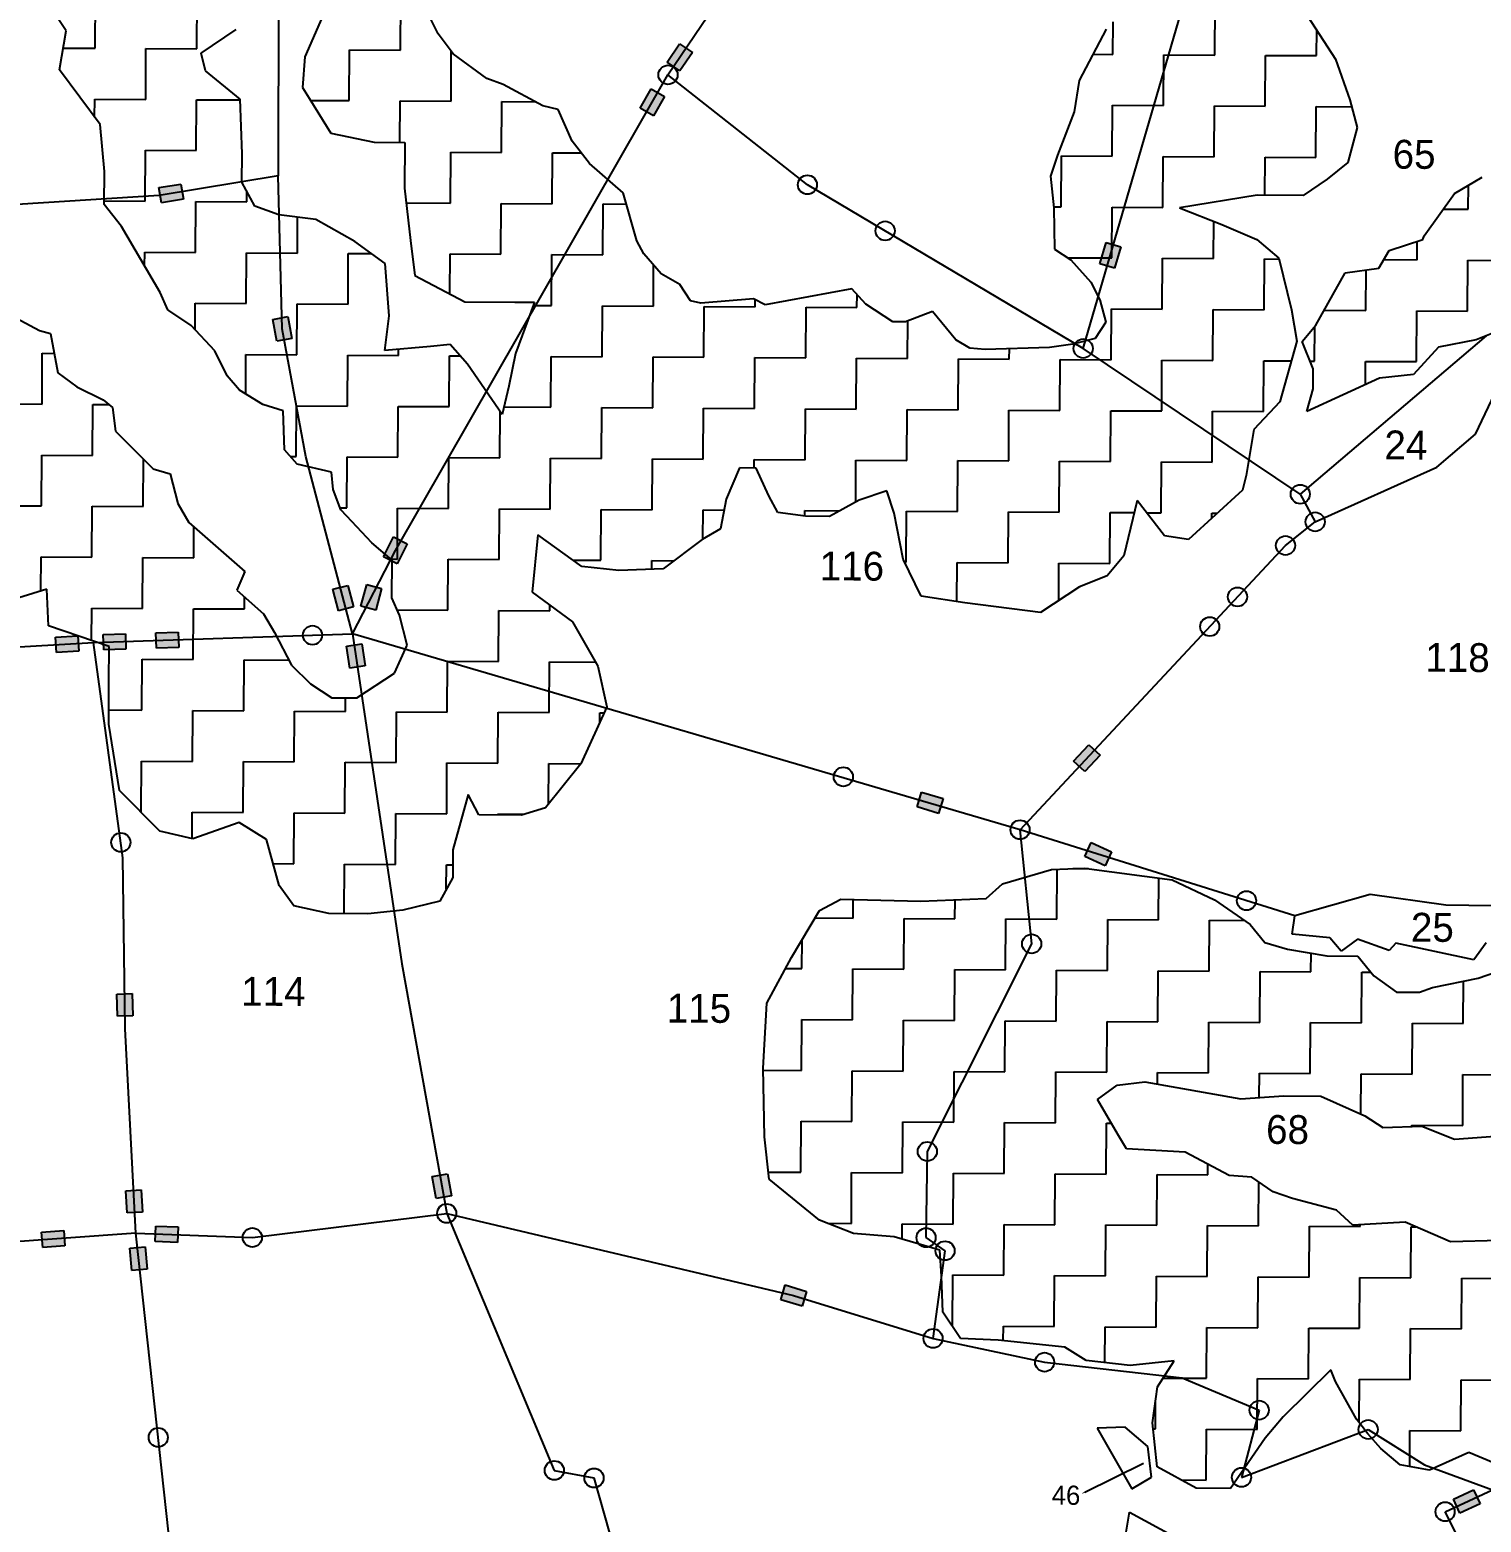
# Model space of a CAD drawing. Header units: metres. Extents: x 311141 to 315796, y 1906170 to 1910884.
# Drawn here: x 312863 to 313800, y 1907880 to 1908844 of the extents above; entities that cross this region are included whole.
import ezdxf

# ---------------------------------------------------------------- set-up
doc = ezdxf.new("R2010")
doc.units = ezdxf.units.M
doc.header["$MEASUREMENT"] = 0
for name, color, linetype in [('POLY_HATCH', 12, 'Continuous'), ('POLY_PARCEL', 6, 'Continuous'), ('TEXT_PARCEL', 7, 'Continuous')]:
    doc.layers.add(name, color=color, linetype=linetype)
doc.styles.add('TEXT_MAP', font='')
doc.styles.get('TEXT_MAP').set_extended_font_data('Kruti Dev 050')

msp = doc.modelspace()

# ---------------------------------------------------------------- hatches: boundary and pattern name
for points in [[(313274.42, 1908822.98), (313282.68, 1908817.42), (313290.73, 1908829.37), (313282.47, 1908834.94)], [(313272.72, 1908800.94), (313264.07, 1908805.9), (313256.9, 1908793.39), (313265.55, 1908788.44)], [(312962.05, 1908734.52), (312960.42, 1908744.36), (312946.21, 1908742.01), (312947.83, 1908732.17)], [(313553.9, 1908692.84), (313563.47, 1908690.05), (313567.49, 1908703.89), (313557.92, 1908706.67)], [(313022.28, 1908642.77), (313032.08, 1908644.59), (313029.46, 1908658.76), (313019.66, 1908656.94)], [(313091.14, 1908503.61), (313100, 1908499.05), (313106.59, 1908511.87), (313097.73, 1908516.43)], [(313062.1, 1908468.67), (313071.74, 1908471.2), (313068.09, 1908485.14), (313058.45, 1908482.61)], [(313076.55, 1908471.76), (313086.17, 1908469.13), (313089.97, 1908483.02), (313080.36, 1908485.66)], [(312894.35, 1908442.61), (312893.78, 1908452.56), (312879.39, 1908451.73), (312879.97, 1908441.78)], [(312910.14, 1908453.35), (312910.48, 1908443.39), (312924.88, 1908443.88), (312924.54, 1908453.84)], [(312958.98, 1908445.03), (312958.64, 1908454.99), (312944.24, 1908454.51), (312944.58, 1908444.54)], [(313077.15, 1908447.35), (313067.29, 1908445.88), (313069.42, 1908431.62), (313079.28, 1908433.1)], [(313536.94, 1908371.64), (313544.22, 1908364.83), (313554.06, 1908375.36), (313546.78, 1908382.17)], [(313449.75, 1908337.87), (313452.61, 1908347.42), (313438.81, 1908351.55), (313435.95, 1908342)], [(313548.36, 1908319.01), (313544.25, 1908309.92), (313557.38, 1908303.99), (313561.49, 1908313.07)], [(312919.44, 1908206.78), (312929.4, 1908207.17), (312928.84, 1908221.57), (312918.88, 1908221.18)], [(313125.25, 1908089.11), (313135.06, 1908090.88), (313132.5, 1908105.06), (313122.69, 1908103.29)], [(312925.57, 1908079.77), (312935.52, 1908080.29), (312934.77, 1908094.68), (312924.81, 1908094.16)], [(312885.45, 1908058.46), (312884.74, 1908068.4), (312870.36, 1908067.37), (312871.08, 1908057.43)], [(312944.09, 1908071.24), (312943.72, 1908061.28), (312958.12, 1908060.74), (312958.49, 1908070.7)], [(312937.37, 1908057.84), (312927.44, 1908056.95), (312928.73, 1908042.6), (312938.66, 1908043.49)], [(313361.54, 1908019.51), (313364.46, 1908029.03), (313350.68, 1908033.26), (313347.76, 1908023.73)], [(313799.54, 1907891.83), (313795.34, 1907900.87), (313782.27, 1907894.8), (313786.47, 1907885.76)]]:
    msp.add_hatch(color=256).paths.add_polyline_path(points)

# ---------------------------------------------------------------- linework, layer by layer
for p, q in [((313274.42, 1908822.98), (313282.47, 1908834.94)), ((313282.47, 1908834.94), (313290.73, 1908829.37)), ((313290.73, 1908829.37), (313282.68, 1908817.42)), ((313282.68, 1908817.42), (313274.42, 1908822.98)), ((313256.9, 1908793.39), (313264.07, 1908805.9)), ((313264.07, 1908805.9), (313272.72, 1908800.94)), ((313272.72, 1908800.94), (313265.55, 1908788.44)), ((313265.55, 1908788.44), (313256.9, 1908793.39)), ((312946.21, 1908742.01), (312960.42, 1908744.36)), ((312947.83, 1908732.17), (312946.21, 1908742.01)), ((312960.42, 1908744.36), (312962.05, 1908734.52)), ((312962.05, 1908734.52), (312947.83, 1908732.17)), ((313553.9, 1908692.84), (313557.92, 1908706.67)), ((313557.92, 1908706.67), (313567.49, 1908703.89)), ((313567.49, 1908703.89), (313563.47, 1908690.05)), ((313563.47, 1908690.05), (313553.9, 1908692.84)), ((313019.66, 1908656.94), (313029.46, 1908658.76)), ((313022.28, 1908642.77), (313019.66, 1908656.94)), ((313029.46, 1908658.76), (313032.08, 1908644.59)), ((313032.08, 1908644.59), (313022.28, 1908642.77)), ((313091.14, 1908503.61), (313097.73, 1908516.43)), ((313097.73, 1908516.43), (313106.59, 1908511.87)), ((313106.59, 1908511.87), (313100, 1908499.05)), ((313100, 1908499.05), (313091.14, 1908503.61)), ((313058.45, 1908482.61), (313068.09, 1908485.14)), ((313062.1, 1908468.67), (313058.45, 1908482.61)), ((313068.09, 1908485.14), (313071.74, 1908471.2)), ((313076.55, 1908471.76), (313080.36, 1908485.66)), ((313080.36, 1908485.66), (313089.97, 1908483.02)), ((313089.97, 1908483.02), (313086.17, 1908469.13)), ((313071.74, 1908471.2), (313062.1, 1908468.67)), ((313086.17, 1908469.13), (313076.55, 1908471.76)), ((312879.39, 1908451.73), (312893.78, 1908452.56)), ((312879.97, 1908441.78), (312879.39, 1908451.73)), ((312893.78, 1908452.56), (312894.35, 1908442.61)), ((312910.14, 1908453.35), (312924.54, 1908453.84)), ((312910.48, 1908443.39), (312910.14, 1908453.35)), ((312924.54, 1908453.84), (312924.88, 1908443.88)), ((312944.24, 1908454.51), (312958.64, 1908454.99)), ((312944.58, 1908444.54), (312944.24, 1908454.51)), ((312958.64, 1908454.99), (312958.98, 1908445.03)), ((312894.35, 1908442.61), (312879.97, 1908441.78)), ((312924.88, 1908443.88), (312910.48, 1908443.39)), ((312958.98, 1908445.03), (312944.58, 1908444.54)), ((313067.29, 1908445.88), (313077.15, 1908447.35)), ((313069.42, 1908431.62), (313067.29, 1908445.88)), ((313077.15, 1908447.35), (313079.28, 1908433.1)), ((313079.28, 1908433.1), (313069.42, 1908431.62)), ((313536.94, 1908371.64), (313546.78, 1908382.17)), ((313546.78, 1908382.17), (313554.06, 1908375.36)), ((313544.22, 1908364.83), (313536.94, 1908371.64)), ((313554.06, 1908375.36), (313544.22, 1908364.83)), ((313435.95, 1908342), (313438.81, 1908351.55)), ((313438.81, 1908351.55), (313452.61, 1908347.42)), ((313449.75, 1908337.87), (313435.95, 1908342)), ((313452.61, 1908347.42), (313449.75, 1908337.87)), ((313544.25, 1908309.92), (313548.36, 1908319.01)), ((313548.36, 1908319.01), (313561.49, 1908313.07)), ((313561.49, 1908313.07), (313557.38, 1908303.99)), ((313557.38, 1908303.99), (313544.25, 1908309.92)), ((312918.88, 1908221.18), (312928.84, 1908221.57)), ((312919.44, 1908206.78), (312918.88, 1908221.18)), ((312928.84, 1908221.57), (312929.4, 1908207.17)), ((312929.4, 1908207.17), (312919.44, 1908206.78)), ((313122.69, 1908103.29), (313132.5, 1908105.06)), ((313125.25, 1908089.11), (313122.69, 1908103.29)), ((313132.5, 1908105.06), (313135.06, 1908090.88)), ((312924.81, 1908094.16), (312934.77, 1908094.68)), ((312925.57, 1908079.77), (312924.81, 1908094.16)), ((312934.77, 1908094.68), (312935.52, 1908080.29)), ((313135.06, 1908090.88), (313125.25, 1908089.11)), ((312935.52, 1908080.29), (312925.57, 1908079.77)), ((312870.36, 1908067.37), (312884.74, 1908068.4)), ((312871.08, 1908057.43), (312870.36, 1908067.37)), ((312884.74, 1908068.4), (312885.45, 1908058.46)), ((312943.72, 1908061.28), (312944.09, 1908071.24)), ((312944.09, 1908071.24), (312958.49, 1908070.7)), ((312958.49, 1908070.7), (312958.12, 1908060.74)), ((312885.45, 1908058.46), (312871.08, 1908057.43)), ((312927.44, 1908056.95), (312937.37, 1908057.84)), ((312928.73, 1908042.6), (312927.44, 1908056.95)), ((312937.37, 1908057.84), (312938.66, 1908043.49)), ((312958.12, 1908060.74), (312943.72, 1908061.28)), ((312938.66, 1908043.49), (312928.73, 1908042.6)), ((313347.76, 1908023.73), (313350.68, 1908033.26)), ((313350.68, 1908033.26), (313364.46, 1908029.03)), ((313361.54, 1908019.51), (313347.76, 1908023.73)), ((313364.46, 1908029.03), (313361.54, 1908019.51)), ((313782.27, 1907894.8), (313795.34, 1907900.87)), ((313795.34, 1907900.87), (313799.54, 1907891.83)), ((313786.47, 1907885.76), (313782.27, 1907894.8)), ((313799.54, 1907891.83), (313786.47, 1907885.76))]:
    msp.add_line(p, q)
msp.add_lwpolyline([(313544.22, 1907899.44), (313582.09, 1907918.08)])
for centre in [(313274.97, 1908814.89), (313365.02, 1908743.91), (313415.22, 1908714.1), (313543.17, 1908638.13), (313683.37, 1908544), (313693.01, 1908526.18), (313673.84, 1908510.88), (313642.83, 1908477.69), (313045.36, 1908452.94), (313624.9, 1908458.49), (313388.24, 1908361.49), (313502.36, 1908327.32), (312921.55, 1908319.11), (313648.66, 1908281.49), (313509.88, 1908253.61), (313442.49, 1908119.49), (313132.04, 1908079.49), (313006.51, 1908063.92), (313441.66, 1908063.81), (313453.93, 1908055.36), (313446.19, 1907998.73), (313518.23, 1907983.39), (313656.81, 1907952.4), (312945.72, 1907934.8), (313727.23, 1907939.91), (313201.56, 1907913.49), (313227.18, 1907908.58), (313645.43, 1907909), (313776.92, 1907886.82)]:
    msp.add_circle(centre, 6.17)
msp.add_solid([(313544.4, 1907899.07), (313541.97, 1907898.34), (313544.03, 1907899.81)])
at = {"layer": 'POLY_HATCH', "linetype": 'Continuous'}
for p, q in [((312904.92, 1908832.08), (312905.13, 1908864.95)), ((312970.67, 1908831.68), (312970.87, 1908864.55)), ((313102.16, 1908830.88), (313102.36, 1908863.75)), ((313628.12, 1908827.67), (313628.32, 1908860.54)), ((313562.38, 1908828.07), (313562.51, 1908849.13)), ((313693.87, 1908827.27), (313693.97, 1908843.75)), ((312884.35, 1908832.21), (312904.92, 1908832.08)), ((312937.6, 1908799.01), (312937.8, 1908831.88)), ((312937.8, 1908831.88), (312970.67, 1908831.68)), ((313069.09, 1908798.21), (313069.29, 1908831.08)), ((313069.29, 1908831.08), (313102.16, 1908830.88)), ((313134.83, 1908797.81), (313135.03, 1908830.08)), ((313549.42, 1908828.15), (313562.38, 1908828.07)), ((313595.05, 1908795), (313595.25, 1908827.87)), ((313595.25, 1908827.87), (313628.12, 1908827.67)), ((313660.8, 1908794.6), (313661, 1908827.47)), ((313661, 1908827.47), (313693.87, 1908827.27)), ((312904.65, 1908787.47), (312904.72, 1908799.21)), ((312904.72, 1908799.21), (312937.6, 1908799.01)), ((312970.27, 1908765.94), (312970.47, 1908798.81)), ((312970.47, 1908798.81), (312998.69, 1908798.64)), ((313043.99, 1908798.36), (313069.09, 1908798.21)), ((313101.8, 1908771.23), (313101.96, 1908798.01)), ((313101.96, 1908798.01), (313134.83, 1908797.81)), ((313167.51, 1908764.73), (313167.71, 1908797.61)), ((313167.71, 1908797.61), (313189.43, 1908797.47)), ((313561.98, 1908762.33), (313562.18, 1908795.2)), ((313562.18, 1908795.2), (313595.05, 1908795)), ((313627.72, 1908761.93), (313627.92, 1908794.8)), ((313627.92, 1908794.8), (313660.8, 1908794.6)), ((313693.47, 1908761.53), (313693.67, 1908794.4)), ((313693.67, 1908794.4), (313716.61, 1908794.26)), ((312937.2, 1908733.26), (312937.4, 1908766.14)), ((312937.4, 1908766.14), (312970.27, 1908765.94)), ((313134.43, 1908732.06), (313134.63, 1908764.93)), ((313134.63, 1908764.93), (313167.51, 1908764.73)), ((313200.18, 1908731.66), (313200.38, 1908764.53)), ((313200.38, 1908764.53), (313219, 1908764.42)), ((313528.9, 1908729.66), (313529.11, 1908762.53)), ((313529.11, 1908762.53), (313561.98, 1908762.33)), ((313594.65, 1908729.25), (313594.85, 1908762.13)), ((313594.85, 1908762.13), (313627.72, 1908761.93)), ((313660.45, 1908737.08), (313660.6, 1908761.73)), ((313660.6, 1908761.73), (313693.47, 1908761.53)), ((313002.94, 1908732.86), (313002.98, 1908739.65)), ((313791.89, 1908728.05), (313791.98, 1908743.52)), ((312910.85, 1908733.42), (312937.2, 1908733.26)), ((312969.87, 1908700.19), (312970.07, 1908733.06)), ((312970.07, 1908733.06), (313002.94, 1908732.86)), ((313105.87, 1908732.23), (313134.43, 1908732.06)), ((313167.1, 1908698.99), (313167.3, 1908731.86)), ((313167.3, 1908731.86), (313200.18, 1908731.66)), ((313232.85, 1908698.59), (313233.05, 1908731.46)), ((313233.05, 1908731.46), (313248.14, 1908731.37)), ((313524.02, 1908729.69), (313528.9, 1908729.66)), ((313561.58, 1908696.58), (313561.78, 1908729.45)), ((313561.78, 1908729.45), (313594.65, 1908729.25)), ((313775.75, 1908728.15), (313791.89, 1908728.05)), ((313035.61, 1908699.79), (313035.75, 1908722.89)), ((313627.32, 1908696.18), (313627.47, 1908720.3)), ((312936.94, 1908691.32), (312937, 1908700.39)), ((312937, 1908700.39), (312969.87, 1908700.19)), ((313002.54, 1908667.12), (313002.74, 1908699.99)), ((313002.74, 1908699.99), (313035.61, 1908699.79)), ((313068.29, 1908666.72), (313068.49, 1908699.59)), ((313068.49, 1908699.59), (313083.41, 1908699.5)), ((313134.07, 1908673.38), (313134.23, 1908699.19)), ((313134.23, 1908699.19), (313167.1, 1908698.99)), ((313199.78, 1908665.91), (313199.98, 1908698.79)), ((313199.98, 1908698.79), (313232.85, 1908698.59)), ((313758.81, 1908695.38), (313758.89, 1908707.3)), ((313265.52, 1908665.51), (313265.68, 1908692.14)), ((313533.16, 1908696.76), (313561.58, 1908696.58)), ((313594.25, 1908663.51), (313594.45, 1908696.38)), ((313594.45, 1908696.38), (313627.32, 1908696.18)), ((313659.99, 1908663.11), (313660.19, 1908695.98)), ((313660.19, 1908695.98), (313669.7, 1908695.92)), ((313725.74, 1908662.71), (313725.9, 1908688.93)), ((313737.33, 1908695.51), (313758.81, 1908695.38)), ((313791.49, 1908662.31), (313791.69, 1908695.18)), ((313791.69, 1908695.18), (313824.56, 1908694.98)), ((313331.27, 1908665.11), (313331.3, 1908669.69)), ((313397.01, 1908664.71), (313397.06, 1908673.05)), ((312969.56, 1908650.22), (312969.67, 1908667.32)), ((312969.67, 1908667.32), (313002.54, 1908667.12)), ((313035.21, 1908634.04), (313035.41, 1908666.92)), ((313035.41, 1908666.92), (313068.29, 1908666.72)), ((313188.01, 1908665.99), (313199.78, 1908665.91)), ((313232.45, 1908632.84), (313232.65, 1908665.71)), ((313232.65, 1908665.71), (313265.52, 1908665.51)), ((313298.19, 1908632.44), (313298.39, 1908665.31)), ((313298.39, 1908665.31), (313331.27, 1908665.11)), ((313363.94, 1908632.04), (313364.14, 1908664.91)), ((313364.14, 1908664.91), (313397.01, 1908664.71)), ((313561.18, 1908630.84), (313561.38, 1908663.71)), ((313561.38, 1908663.71), (313594.25, 1908663.51)), ((313626.92, 1908630.44), (313627.12, 1908663.31)), ((313627.12, 1908663.31), (313659.99, 1908663.11)), ((313698.92, 1908662.87), (313725.74, 1908662.71)), ((313758.41, 1908629.63), (313758.61, 1908662.51)), ((313758.61, 1908662.51), (313791.49, 1908662.31)), ((313429.69, 1908631.64), (313429.83, 1908655.79)), ((313692.67, 1908630.03), (313692.8, 1908652.33)), ((312870.65, 1908602.17), (312870.85, 1908635.05)), ((312870.85, 1908635.05), (312878.51, 1908635)), ((313002.19, 1908608.81), (313002.34, 1908634.24)), ((313002.34, 1908634.24), (313035.21, 1908634.04)), ((313067.89, 1908600.97), (313068.09, 1908633.84)), ((313068.09, 1908633.84), (313100.96, 1908633.64)), ((313100.96, 1908633.64), (313100.98, 1908637.57)), ((313133.63, 1908600.57), (313133.83, 1908633.44)), ((313133.83, 1908633.44), (313140.71, 1908633.4)), ((313199.38, 1908600.17), (313199.58, 1908633.04)), ((313199.58, 1908633.04), (313232.45, 1908632.84)), ((313265.12, 1908599.77), (313265.32, 1908632.64)), ((313265.32, 1908632.64), (313298.19, 1908632.44)), ((313330.87, 1908599.37), (313331.07, 1908632.24)), ((313331.07, 1908632.24), (313363.94, 1908632.04)), ((313396.61, 1908598.97), (313396.81, 1908631.84)), ((313396.81, 1908631.84), (313429.69, 1908631.64)), ((313462.36, 1908598.57), (313462.56, 1908631.44)), ((313462.56, 1908631.44), (313495.43, 1908631.24)), ((313495.43, 1908631.24), (313495.47, 1908638.05)), ((313528.1, 1908598.16), (313528.3, 1908631.04)), ((313528.3, 1908631.04), (313561.18, 1908630.84)), ((313593.85, 1908597.76), (313594.05, 1908630.64)), ((313594.05, 1908630.64), (313626.92, 1908630.44)), ((313659.59, 1908597.36), (313659.79, 1908630.24)), ((313659.79, 1908630.24), (313677.57, 1908630.13)), ((313689.66, 1908630.05), (313692.67, 1908630.03)), ((313725.45, 1908614.81), (313725.54, 1908629.83)), ((313725.54, 1908629.83), (313758.41, 1908629.63)), ((312837.78, 1908602.37), (312870.65, 1908602.17)), ((312903.32, 1908569.1), (312903.52, 1908601.97)), ((312903.52, 1908601.97), (312913.95, 1908601.91)), ((313034.81, 1908568.3), (313035.01, 1908601.17)), ((313035.01, 1908601.17), (313067.89, 1908600.97)), ((313100.56, 1908567.9), (313100.76, 1908600.77)), ((313100.76, 1908600.77), (313133.63, 1908600.57)), ((313166.3, 1908567.5), (313166.48, 1908597.39)), ((313168.92, 1908600.35), (313199.38, 1908600.17)), ((313232.05, 1908567.1), (313232.25, 1908599.97)), ((313232.25, 1908599.97), (313265.12, 1908599.77)), ((313297.79, 1908566.69), (313297.99, 1908599.57)), ((313297.99, 1908599.57), (313330.87, 1908599.37)), ((313363.54, 1908566.29), (313363.74, 1908599.17)), ((313363.74, 1908599.17), (313396.61, 1908598.97)), ((313429.28, 1908565.89), (313429.48, 1908598.77)), ((313429.48, 1908598.77), (313462.36, 1908598.57)), ((313495.03, 1908565.49), (313495.23, 1908598.36)), ((313495.23, 1908598.36), (313528.1, 1908598.16)), ((313560.78, 1908565.09), (313560.98, 1908597.96)), ((313560.98, 1908597.96), (313593.85, 1908597.76)), ((313626.52, 1908564.69), (313626.72, 1908597.56)), ((313626.72, 1908597.56), (313659.59, 1908597.36)), ((312870.25, 1908536.43), (312870.45, 1908569.3)), ((312870.45, 1908569.3), (312903.32, 1908569.1)), ((312935.99, 1908536.03), (312936.18, 1908566.57)), ((313031.1, 1908568.32), (313034.81, 1908568.3)), ((313067.48, 1908535.23), (313067.68, 1908568.1)), ((313067.68, 1908568.1), (313100.56, 1908567.9)), ((313133.23, 1908534.82), (313133.43, 1908567.7)), ((313133.43, 1908567.7), (313166.3, 1908567.5)), ((313198.97, 1908534.42), (313199.18, 1908567.3)), ((313199.18, 1908567.3), (313232.05, 1908567.1)), ((313264.72, 1908534.02), (313264.92, 1908566.9)), ((313264.92, 1908566.9), (313297.79, 1908566.69)), ((313330.63, 1908560.91), (313330.67, 1908566.49)), ((313330.67, 1908566.49), (313363.54, 1908566.29)), ((313396.25, 1908539.04), (313396.41, 1908566.09)), ((313396.41, 1908566.09), (313429.28, 1908565.89)), ((313461.96, 1908532.82), (313462.16, 1908565.69)), ((313462.16, 1908565.69), (313495.03, 1908565.49)), ((313527.7, 1908532.42), (313527.9, 1908565.29)), ((313527.9, 1908565.29), (313560.78, 1908565.09)), ((313593.45, 1908532.02), (313593.65, 1908564.89)), ((313593.65, 1908564.89), (313626.52, 1908564.69)), ((312837.38, 1908536.63), (312870.25, 1908536.43)), ((312902.92, 1908503.36), (312903.12, 1908536.23)), ((312903.12, 1908536.23), (312935.99, 1908536.03)), ((313063.07, 1908535.25), (313067.48, 1908535.23)), ((313100.16, 1908502.15), (313100.36, 1908535.03)), ((313100.36, 1908535.03), (313133.23, 1908534.82)), ((313165.9, 1908501.75), (313166.1, 1908534.62)), ((313166.1, 1908534.62), (313198.97, 1908534.42)), ((313231.65, 1908501.35), (313231.85, 1908534.22)), ((313231.85, 1908534.22), (313264.72, 1908534.02)), ((313297.48, 1908514.97), (313297.59, 1908533.82)), ((313297.59, 1908533.82), (313311.27, 1908533.74)), ((313363.32, 1908529.82), (313363.34, 1908533.42)), ((313363.34, 1908533.42), (313385.86, 1908533.28)), ((313428.88, 1908500.15), (313429.08, 1908533.02)), ((313429.08, 1908533.02), (313461.96, 1908532.82)), ((313494.63, 1908499.75), (313494.83, 1908532.62)), ((313494.83, 1908532.62), (313527.7, 1908532.42)), ((313560.37, 1908499.35), (313560.57, 1908532.22)), ((313560.57, 1908532.22), (313576.15, 1908532.12)), ((313584.13, 1908532.07), (313593.45, 1908532.02)), ((313626.3, 1908528.54), (313626.32, 1908531.82)), ((313626.32, 1908531.82), (313629.84, 1908531.8)), ((312968.67, 1908502.95), (312968.79, 1908522.86)), ((312869.91, 1908481.53), (312870.05, 1908503.56)), ((312870.05, 1908503.56), (312902.92, 1908503.36)), ((312935.59, 1908470.28), (312935.79, 1908503.15)), ((312935.79, 1908503.15), (312968.67, 1908502.95)), ((313095.8, 1908502.18), (313100.16, 1908502.15)), ((313132.83, 1908469.08), (313133.03, 1908501.95)), ((313133.03, 1908501.95), (313165.9, 1908501.75)), ((313213.59, 1908501.46), (313231.65, 1908501.35)), ((313264.49, 1908495.51), (313264.52, 1908501.15)), ((313264.52, 1908501.15), (313278.88, 1908501.06)), ((313427.71, 1908500.15), (313428.88, 1908500.15)), ((313461.6, 1908474.67), (313461.76, 1908499.95)), ((313461.76, 1908499.95), (313494.63, 1908499.75)), ((313527.35, 1908475.37), (313527.5, 1908499.55)), ((313527.5, 1908499.55), (313560.37, 1908499.35)), ((313001.48, 1908493.67), (313001.49, 1908494.37)), ((313001.34, 1908469.88), (313001.39, 1908477.77)), ((312902.59, 1908449.44), (312902.72, 1908470.48)), ((312902.72, 1908470.48), (312935.59, 1908470.28)), ((312968.26, 1908437.21), (312968.47, 1908470.08)), ((312968.47, 1908470.08), (313001.34, 1908469.88)), ((313100.13, 1908469.28), (313132.83, 1908469.08)), ((313165.5, 1908436.01), (313165.7, 1908468.88)), ((313165.7, 1908468.88), (313198.57, 1908468.68)), ((313198.57, 1908468.68), (313198.6, 1908472.38)), ((312935.19, 1908404.54), (312935.39, 1908437.41)), ((312935.39, 1908437.41), (312968.26, 1908437.21)), ((313000.94, 1908404.14), (313001.14, 1908437.01)), ((313001.14, 1908437.01), (313030.21, 1908436.83)), ((313132.43, 1908403.33), (313132.63, 1908436.21)), ((313132.63, 1908436.21), (313165.5, 1908436.01)), ((313198.17, 1908402.93), (313198.37, 1908435.81)), ((313198.37, 1908435.81), (313228.19, 1908435.62)), ((313066.68, 1908403.73), (313066.74, 1908412.44)), ((312913.76, 1908404.67), (312935.19, 1908404.54)), ((312967.86, 1908371.46), (312968.06, 1908404.34)), ((312968.06, 1908404.34), (313000.94, 1908404.14)), ((313033.61, 1908371.06), (313033.81, 1908403.94)), ((313033.81, 1908403.94), (313066.68, 1908403.73)), ((313099.35, 1908370.66), (313099.56, 1908403.53)), ((313099.56, 1908403.53), (313132.43, 1908403.33)), ((313165.1, 1908370.26), (313165.3, 1908403.13)), ((313165.3, 1908403.13), (313198.17, 1908402.93)), ((313231.01, 1908396.8), (313231.05, 1908402.73)), ((313231.05, 1908402.73), (313233.73, 1908402.72)), ((312934.79, 1908338.79), (312934.99, 1908371.66)), ((312934.99, 1908371.66), (312967.86, 1908371.46)), ((313000.54, 1908338.39), (313000.74, 1908371.26)), ((313000.74, 1908371.26), (313033.61, 1908371.06)), ((313066.28, 1908337.99), (313066.48, 1908370.86)), ((313066.48, 1908370.86), (313099.35, 1908370.66)), ((313132.03, 1908337.59), (313132.23, 1908370.46)), ((313132.23, 1908370.46), (313165.1, 1908370.26)), ((313197.81, 1908343.91), (313197.97, 1908370.06)), ((313197.97, 1908370.06), (313218.67, 1908369.93)), ((312934.28, 1908338.79), (312934.79, 1908338.79)), ((312967.56, 1908321.5), (312967.66, 1908338.59)), ((312967.66, 1908338.59), (313000.54, 1908338.39)), ((313033.21, 1908305.32), (313033.41, 1908338.19)), ((313033.41, 1908338.19), (313066.28, 1908337.99)), ((313098.95, 1908304.92), (313099.15, 1908337.79)), ((313099.15, 1908337.79), (313132.03, 1908337.59)), ((313164.9, 1908337.39), (313182.04, 1908337.28)), ((313164.9, 1908336.85), (313164.9, 1908337.39)), ((313020.04, 1908305.4), (313033.21, 1908305.32)), ((313065.89, 1908273.15), (313066.08, 1908305.12)), ((313066.08, 1908305.12), (313098.95, 1908304.92)), ((313131.73, 1908288.8), (313131.83, 1908304.72)), ((313131.83, 1908304.72), (313136.01, 1908304.69)), ((313526.1, 1908269.44), (313526.3, 1908301.8)), ((313536.41, 1908302.25), (313546.61, 1908302.19)), ((313591.84, 1908269.04), (313592.01, 1908296.02)), ((313394.61, 1908270.24), (313394.68, 1908282.26)), ((313460.35, 1908269.84), (313460.43, 1908282.07)), ((313370.04, 1908270.39), (313394.61, 1908270.24)), ((313427.28, 1908237.17), (313427.48, 1908270.04)), ((313427.48, 1908270.04), (313460.35, 1908269.84)), ((313493.03, 1908236.77), (313493.23, 1908269.64)), ((313493.23, 1908269.64), (313526.1, 1908269.44)), ((313558.77, 1908236.36), (313558.97, 1908269.24)), ((313558.97, 1908269.24), (313591.84, 1908269.04)), ((313624.52, 1908235.96), (313624.72, 1908268.84)), ((313624.72, 1908268.84), (313647.29, 1908268.7)), ((313361.53, 1908237.57), (313361.65, 1908256.28)), ((313690.26, 1908235.56), (313690.33, 1908247.55)), ((313350.92, 1908237.63), (313361.53, 1908237.57)), ((313394.21, 1908204.49), (313394.41, 1908237.37)), ((313394.41, 1908237.37), (313427.28, 1908237.17)), ((313459.95, 1908204.09), (313460.15, 1908236.97)), ((313460.15, 1908236.97), (313493.03, 1908236.77)), ((313525.7, 1908203.69), (313525.9, 1908236.56)), ((313525.9, 1908236.56), (313558.77, 1908236.36)), ((313591.44, 1908203.29), (313591.64, 1908236.16)), ((313591.64, 1908236.16), (313624.52, 1908235.96)), ((313657.19, 1908202.89), (313657.39, 1908235.76)), ((313657.39, 1908235.76), (313690.26, 1908235.56)), ((313722.93, 1908202.49), (313723.13, 1908235.36)), ((313723.13, 1908235.36), (313728.99, 1908235.33)), ((313788.68, 1908202.09), (313788.85, 1908229.55)), ((313361.13, 1908171.82), (313361.33, 1908204.69)), ((313361.33, 1908204.69), (313394.21, 1908204.49)), ((313426.88, 1908171.42), (313427.08, 1908204.29)), ((313427.08, 1908204.29), (313459.95, 1908204.09)), ((313492.62, 1908171.02), (313492.82, 1908203.89)), ((313492.82, 1908203.89), (313525.7, 1908203.69)), ((313558.37, 1908170.62), (313558.57, 1908203.49)), ((313558.57, 1908203.49), (313591.44, 1908203.29)), ((313624.11, 1908170.22), (313624.32, 1908203.09)), ((313624.32, 1908203.09), (313657.19, 1908202.89)), ((313689.86, 1908169.82), (313690.06, 1908202.69)), ((313690.06, 1908202.69), (313722.93, 1908202.49)), ((313755.61, 1908169.42), (313755.81, 1908202.29)), ((313755.81, 1908202.29), (313788.68, 1908202.09)), ((313336.47, 1908171.97), (313361.13, 1908171.82)), ((313393.81, 1908138.75), (313394.01, 1908171.62)), ((313394.01, 1908171.62), (313426.88, 1908171.42)), ((313459.55, 1908138.35), (313459.75, 1908171.22)), ((313459.75, 1908171.22), (313492.62, 1908171.02)), ((313525.3, 1908137.95), (313525.5, 1908170.82)), ((313525.5, 1908170.82), (313558.37, 1908170.62)), ((313591.2, 1908162.95), (313591.24, 1908170.42)), ((313591.24, 1908170.42), (313624.11, 1908170.22)), ((313656.89, 1908154.32), (313656.99, 1908170.02)), ((313656.99, 1908170.02), (313689.86, 1908169.82)), ((313722.57, 1908143.61), (313722.73, 1908169.62)), ((313722.73, 1908169.62), (313755.61, 1908169.42)), ((313788.28, 1908136.34), (313788.48, 1908169.22)), ((313788.48, 1908169.22), (313821.35, 1908169.02)), ((313360.73, 1908106.08), (313360.93, 1908138.95)), ((313360.93, 1908138.95), (313393.81, 1908138.75)), ((313426.48, 1908105.68), (313426.68, 1908138.55)), ((313426.68, 1908138.55), (313459.55, 1908138.35)), ((313492.22, 1908105.27), (313492.42, 1908138.15)), ((313492.42, 1908138.15), (313525.3, 1908137.95)), ((313557.97, 1908104.87), (313558.17, 1908137.75)), ((313558.17, 1908137.75), (313561.25, 1908137.73)), ((313755.4, 1908135.69), (313755.41, 1908136.54)), ((313755.41, 1908136.54), (313788.28, 1908136.34)), ((313623.71, 1908104.47), (313623.76, 1908111.22)), ((313339.72, 1908106.2), (313360.73, 1908106.08)), ((313393.4, 1908073), (313393.61, 1908105.88)), ((313393.61, 1908105.88), (313426.48, 1908105.68)), ((313459.15, 1908072.6), (313459.35, 1908105.47)), ((313459.35, 1908105.47), (313492.22, 1908105.27)), ((313524.9, 1908072.2), (313525.1, 1908105.07)), ((313525.1, 1908105.07), (313557.97, 1908104.87)), ((313590.64, 1908071.8), (313590.84, 1908104.67)), ((313590.84, 1908104.67), (313623.71, 1908104.47)), ((313656.39, 1908071.4), (313656.56, 1908099.81)), ((313377.95, 1908073.1), (313393.4, 1908073)), ((313426.22, 1908062.81), (313426.28, 1908072.8)), ((313426.28, 1908072.8), (313459.15, 1908072.6)), ((313491.82, 1908039.53), (313492.02, 1908072.4)), ((313492.02, 1908072.4), (313524.9, 1908072.2)), ((313557.57, 1908039.13), (313557.77, 1908072)), ((313557.77, 1908072), (313590.64, 1908071.8)), ((313623.31, 1908038.73), (313623.51, 1908071.6)), ((313623.51, 1908071.6), (313656.39, 1908071.4)), ((313722.13, 1908071), (313722.14, 1908072.24)), ((313689.06, 1908038.33), (313689.26, 1908071.2)), ((313689.26, 1908071.2), (313722.13, 1908071)), ((313754.8, 1908037.93), (313755, 1908070.8)), ((313755, 1908070.8), (313758.11, 1908070.78)), ((313458.75, 1908006.86), (313458.95, 1908039.73)), ((313458.95, 1908039.73), (313491.82, 1908039.53)), ((313524.49, 1908006.46), (313524.7, 1908039.33)), ((313524.7, 1908039.33), (313557.57, 1908039.13)), ((313590.24, 1908006.06), (313590.44, 1908038.93)), ((313590.44, 1908038.93), (313623.31, 1908038.73)), ((313655.99, 1908005.65), (313656.19, 1908038.53)), ((313656.19, 1908038.53), (313689.06, 1908038.33)), ((313721.73, 1908005.25), (313721.93, 1908038.13)), ((313721.93, 1908038.13), (313754.8, 1908037.93)), ((313787.48, 1908004.85), (313787.68, 1908037.73)), ((313787.68, 1908037.73), (313820.55, 1908037.52)), ((313458.43, 1908006.86), (313458.75, 1908006.86)), ((313491.56, 1907997.2), (313491.62, 1908006.66)), ((313491.62, 1908006.66), (313524.49, 1908006.46)), ((313557.23, 1907983.13), (313557.37, 1908006.26)), ((313557.37, 1908006.26), (313590.24, 1908006.06)), ((313622.91, 1907972.98), (313623.11, 1908005.85)), ((313623.11, 1908005.85), (313655.99, 1908005.65)), ((313688.66, 1907972.58), (313688.86, 1908005.45)), ((313688.86, 1908005.45), (313721.73, 1908005.25)), ((313754.4, 1907972.18), (313754.6, 1908005.05)), ((313754.6, 1908005.05), (313787.48, 1908004.85)), ((313594.88, 1907973.15), (313622.91, 1907972.98)), ((313655.58, 1907939.91), (313655.78, 1907972.78)), ((313655.78, 1907972.78), (313688.66, 1907972.58)), ((313721.36, 1907944.47), (313721.53, 1907972.38)), ((313721.53, 1907972.38), (313754.4, 1907972.18)), ((313787.08, 1907939.11), (313787.28, 1907971.98)), ((313787.28, 1907971.98), (313820.15, 1907971.78)), ((313589.84, 1907940.31), (313589.95, 1907958.29)), ((313588.37, 1907940.32), (313589.84, 1907940.31)), ((313622.51, 1907907.24), (313622.71, 1907940.11)), ((313622.71, 1907940.11), (313655.58, 1907939.91)), ((313754.06, 1907915.94), (313754.2, 1907939.31)), ((313754.2, 1907939.31), (313787.08, 1907939.11)), ((313606.44, 1907907.33), (313622.51, 1907907.24))]:
    msp.add_line(p, q, dxfattribs=at)
at = {"layer": 'POLY_HATCH'}
for p, q in [((312886.2, 1908843.31), (312878.17, 1908855.5)), ((313053.35, 1908855.93), (313040.5, 1908826.46)), ((313687.93, 1908853.14), (313706.08, 1908824.93)), ((312882, 1908818.03), (312886.2, 1908843.31)), ((312973.52, 1908828.81), (312996.13, 1908844.14)), ((313126.49, 1908841.38), (313122.01, 1908850.47)), ((313558.05, 1908844.4), (313540.46, 1908811.27)), ((313136.24, 1908828.48), (313126.49, 1908841.38)), ((312976.26, 1908817.54), (312973.52, 1908828.81)), ((313040.5, 1908826.46), (313038.97, 1908806.78)), ((313158.06, 1908812.49), (313136.24, 1908828.48)), ((313706.08, 1908824.93), (313715.46, 1908798.67)), ((312908.11, 1908782.8), (312882, 1908818.03)), ((312998.67, 1908799.11), (312976.26, 1908817.54)), ((313038.97, 1908806.78), (313043.16, 1908799.72)), ((313168.62, 1908808.65), (313158.06, 1908812.49)), ((313194.23, 1908794.9), (313168.62, 1908808.65)), ((313540.46, 1908811.27), (313537.31, 1908790.9)), ((312999.87, 1908763.94), (312998.67, 1908799.11)), ((313043.16, 1908799.72), (313057.1, 1908777.13)), ((313204.04, 1908792.57), (313194.23, 1908794.9)), ((313715.46, 1908798.67), (313720.12, 1908780.78)), ((313212.99, 1908772.12), (313204.04, 1908792.57)), ((313537.31, 1908790.9), (313526.56, 1908763.02)), ((312910.97, 1908752.42), (312908.11, 1908782.8)), ((313057.1, 1908777.13), (313085.22, 1908771.33)), ((313720.12, 1908780.78), (313714.02, 1908758.19)), ((313085.22, 1908771.33), (313104.92, 1908771.21)), ((313104.92, 1908771.21), (313104.74, 1908741.67)), ((313224.24, 1908757.71), (313212.99, 1908772.12)), ((312999.76, 1908745.65), (312999.87, 1908763.94)), ((313246.04, 1908738.69), (313224.24, 1908757.71)), ((313526.56, 1908763.02), (313521.94, 1908749.45)), ((313714.02, 1908758.19), (313700.85, 1908747.56)), ((312910.84, 1908731.17), (312910.97, 1908752.42)), ((313521.94, 1908749.45), (313524.09, 1908729.05)), ((313700.85, 1908747.56), (313685.29, 1908736.93)), ((313783.02, 1908738.3), (313800.88, 1908748.7)), ((313008.11, 1908730.13), (312999.76, 1908745.65)), ((313104.74, 1908741.67), (313108.76, 1908707.89)), ((313254.92, 1908707.67), (313246.04, 1908738.69)), ((313655.49, 1908737.12), (313605.39, 1908729.08)), ((313685.29, 1908736.93), (313655.49, 1908737.12)), ((313763.44, 1908710.94), (313783.02, 1908738.3)), ((312921.89, 1908716.93), (312910.84, 1908731.17)), ((313023.56, 1908724.4), (313008.11, 1908730.13)), ((313524.09, 1908729.05), (313524.73, 1908702.25)), ((313605.39, 1908729.08), (313632.74, 1908718.2)), ((313047.47, 1908721.44), (313023.56, 1908724.4)), ((313072.73, 1908707.22), (313047.47, 1908721.44)), ((313632.74, 1908718.2), (313655.32, 1908708.54)), ((312946.95, 1908674.28), (312921.89, 1908716.93)), ((313108.76, 1908707.89), (313111.44, 1908685.36)), ((313655.32, 1908708.54), (313669.55, 1908696.54)), ((313740.73, 1908701.38), (313762.62, 1908708.52)), ((313762.62, 1908708.52), (313763.44, 1908710.94)), ((313092.35, 1908693.04), (313072.73, 1908707.22)), ((313259.41, 1908699.34), (313254.92, 1908707.67)), ((313270.67, 1908686.43), (313259.41, 1908699.34)), ((313524.73, 1908702.25), (313535.27, 1908695.39)), ((313734.19, 1908690.11), (313740.73, 1908701.38)), ((313094.96, 1908659.26), (313092.35, 1908693.04)), ((313535.27, 1908695.39), (313548.03, 1908680.96)), ((313669.55, 1908696.54), (313677.69, 1908663.15)), ((313712.34, 1908687.01), (313734.19, 1908690.11)), ((313111.44, 1908685.36), (313143.71, 1908668.28)), ((313282.72, 1908679.56), (313270.67, 1908686.43)), ((313289.46, 1908668.94), (313282.72, 1908679.56)), ((313548.03, 1908680.96), (313554.01, 1908669.59)), ((313693.53, 1908653.18), (313712.34, 1908687.01)), ((312951.95, 1908663.11), (312946.95, 1908674.28)), ((313330.28, 1908670.2), (313296.25, 1908667.39)), ((313337.81, 1908666.38), (313330.28, 1908670.2)), ((313393.81, 1908676.61), (313337.81, 1908666.38)), ((313402.82, 1908666.74), (313393.81, 1908676.61)), ((313554.01, 1908669.59), (313557.7, 1908655.22)), ((312847.76, 1908661.1), (312868.96, 1908649.84)), ((312967.08, 1908652.9), (312951.95, 1908663.11)), ((313143.71, 1908668.28), (313176.09, 1908668.09)), ((313176.09, 1908668.09), (313188.76, 1908668.01)), ((313188.76, 1908668.01), (313176.46, 1908634.85)), ((313296.25, 1908667.39), (313289.46, 1908668.94)), ((313420.13, 1908655.3), (313402.82, 1908666.74)), ((313445.87, 1908661.95), (313428.45, 1908655.25)), ((313460.88, 1908643.73), (313445.87, 1908661.95)), ((313677.69, 1908663.15), (313681.14, 1908642.88)), ((312982.17, 1908636.62), (312967.08, 1908652.9)), ((313092.01, 1908636.77), (313094.96, 1908659.26)), ((313428.45, 1908655.25), (313420.13, 1908655.3)), ((313557.7, 1908655.22), (313550.83, 1908644.69)), ((313684.57, 1908642.72), (313693.53, 1908653.18)), ((312868.96, 1908649.84), (312876.04, 1908647.77)), ((312876.04, 1908647.77), (312880.95, 1908622.44)), ((313134.26, 1908640.73), (313121.58, 1908639.4)), ((313145.45, 1908628), (313134.26, 1908640.73)), ((313469.92, 1908638.39), (313460.88, 1908643.73)), ((313536.45, 1908641), (313521.32, 1908638.83)), ((313550.83, 1908644.69), (313536.45, 1908641)), ((313681.14, 1908642.88), (313670.17, 1908603.65)), ((313691.74, 1908624.9), (313684.57, 1908642.72)), ((313797, 1908643.65), (313772.71, 1908638.95)), ((313806.73, 1908647.64), (313797, 1908643.65)), ((312990.17, 1908620.37), (312982.17, 1908636.62)), ((313121.58, 1908639.4), (313092.01, 1908636.77)), ((313176.46, 1908634.85), (313172.11, 1908613.78)), ((313479.74, 1908637.57), (313469.92, 1908638.39)), ((313521.32, 1908638.83), (313479.74, 1908637.57)), ((313772.71, 1908638.95), (313756.42, 1908621.27)), ((312880.95, 1908622.44), (312893.04, 1908613.26)), ((313167.77, 1908595.51), (313145.45, 1908628)), ((313691.66, 1908611.97), (313691.74, 1908624.9)), ((313756.42, 1908621.27), (313734.57, 1908618.98)), ((312893.04, 1908613.26), (312910.21, 1908605.06)), ((312998.22, 1908611.22), (312990.17, 1908620.37)), ((313172.11, 1908613.78), (313167.77, 1908595.51)), ((313734.57, 1908618.98), (313687.53, 1908597.45)), ((313687.53, 1908597.45), (313691.66, 1908611.97)), ((312910.21, 1908605.06), (312916.26, 1908599.96)), ((313013.36, 1908602.02), (312998.22, 1908611.22)), ((313026.5, 1908597.89), (313013.36, 1908602.02)), ((313670.17, 1908603.65), (313653.38, 1908585.89)), ((312916.26, 1908599.96), (312918.19, 1908584.77)), ((313027.36, 1908572.58), (313026.5, 1908597.89)), ((312918.19, 1908584.77), (312942.35, 1908560.33)), ((313653.38, 1908585.89), (313648.43, 1908556.15)), ((313035.4, 1908563.42), (313027.36, 1908572.58)), ((313057.65, 1908558.23), (313035.4, 1908563.42)), ((312942.35, 1908560.33), (312953.47, 1908557.23)), ((312953.47, 1908557.23), (312958.42, 1908537.97)), ((313058.6, 1908547.09), (313057.65, 1908558.23)), ((313321.1, 1908560.97), (313312.64, 1908540.78)), ((313331.83, 1908560.91), (313321.1, 1908560.97)), ((313340.06, 1908542.99), (313331.83, 1908560.91)), ((313648.43, 1908556.15), (313645.99, 1908546.64)), ((313063.58, 1908533.9), (313058.6, 1908547.09)), ((313416.35, 1908546.1), (313398.44, 1908540.26)), ((313421.03, 1908531.78), (313416.35, 1908546.1)), ((313645.99, 1908546.64), (313611.24, 1908514.7)), ((312958.42, 1908537.97), (312965.43, 1908525.78)), ((313312.64, 1908540.78), (313308.95, 1908521.75)), ((313345.96, 1908532.24), (313340.06, 1908542.99)), ((313398.44, 1908540.26), (313379.31, 1908529.65)), ((313578.02, 1908539.91), (313569.46, 1908504.23)), ((313595.76, 1908517.17), (313578.02, 1908539.91)), ((312965.43, 1908525.78), (313001.7, 1908494.19)), ((313067.61, 1908529.83), (313063.58, 1908533.9)), ((313083.71, 1908512.53), (313067.61, 1908529.83)), ((313363.82, 1908529.75), (313345.96, 1908532.24)), ((313379.31, 1908529.65), (313363.82, 1908529.75)), ((313426.81, 1908501.98), (313421.03, 1908531.78)), ((313190.94, 1908517.7), (313187.14, 1908480.81)), ((313219.42, 1908497.29), (313190.94, 1908517.7)), ((313308.95, 1908521.75), (313296.99, 1908514.68)), ((313611.24, 1908514.7), (313595.76, 1908517.17)), ((313096.81, 1908501.31), (313083.71, 1908512.53)), ((313296.99, 1908514.68), (313271.84, 1908495.78)), ((313096.66, 1908477.03), (313096.81, 1908501.31)), ((313243.24, 1908494.76), (313219.42, 1908497.29)), ((313271.84, 1908495.78), (313243.24, 1908494.76)), ((313438.58, 1908478.09), (313426.81, 1908501.98)), ((313569.46, 1908504.23), (313558.65, 1908491.2)), ((313001.7, 1908494.19), (312996.57, 1908482.07)), ((313558.65, 1908491.2), (313540.74, 1908484.16)), ((312873.72, 1908482.72), (312843.87, 1908473.38)), ((312874.76, 1908458.9), (312873.72, 1908482.72)), ((312996.57, 1908482.07), (313013.69, 1908466.79)), ((313101.66, 1908465.86), (313096.66, 1908477.03)), ((313187.14, 1908480.81), (313213.24, 1908461.6)), ((313466.78, 1908473.9), (313438.58, 1908478.09)), ((313540.74, 1908484.16), (313515.61, 1908467.65)), ((313013.69, 1908466.79), (313020.71, 1908454.6)), ((313515.61, 1908467.65), (313466.78, 1908473.9)), ((312914.01, 1908445.56), (312874.76, 1908458.9)), ((313106.6, 1908446.6), (313101.66, 1908465.86)), ((313213.24, 1908461.6), (313229.75, 1908432.92)), ((313020.71, 1908454.6), (313031.9, 1908433.68)), ((312913.87, 1908422.93), (312914.01, 1908445.56)), ((313098.39, 1908428.44), (313106.6, 1908446.6)), ((313031.9, 1908433.68), (313043.98, 1908421.46)), ((313073.98, 1908412.39), (313098.39, 1908428.44)), ((313229.75, 1908432.92), (313235.55, 1908406.68)), ((312913.71, 1908395.55), (312913.87, 1908422.93)), ((313043.98, 1908421.46), (313057.78, 1908412.49)), ((313057.78, 1908412.49), (313073.98, 1908412.39)), ((313235.55, 1908406.68), (313218.64, 1908369.87)), ((312920.59, 1908352.63), (312913.71, 1908395.55)), ((313218.64, 1908369.87), (313195.82, 1908341.43)), ((312946.65, 1908326.28), (312920.59, 1908352.63)), ((313145.82, 1908350.07), (313136.07, 1908314.4)), ((313152.89, 1908336.93), (313145.82, 1908350.07)), ((312997.93, 1908331.92), (312968.07, 1908321.38)), ((313015.74, 1908321.09), (312997.93, 1908331.92)), ((313180.3, 1908336.76), (313152.89, 1908336.93)), ((313195.82, 1908341.43), (313180.3, 1908336.76)), ((312968.07, 1908321.38), (312946.65, 1908326.28)), ((313023.9, 1908291.27), (313015.74, 1908321.09)), ((313136.07, 1908314.4), (313135.96, 1908296.54)), ((313135.96, 1908296.54), (313127.52, 1908281.11)), ((313491.02, 1908292.36), (313522.69, 1908301.65)), ((313522.69, 1908301.65), (313543.77, 1908302.57)), ((313543.77, 1908302.57), (313600.63, 1908294.85)), ((313600.63, 1908294.85), (313627.95, 1908282.05)), ((313033.36, 1908278.11), (313023.9, 1908291.27)), ((313480.42, 1908282.95), (313491.02, 1908292.36)), ((313055.97, 1908273.21), (313033.36, 1908278.11)), ((313103.65, 1908275.3), (313081, 1908273.06)), ((313127.52, 1908281.11), (313103.65, 1908275.3)), ((313354.79, 1908244.76), (313372.89, 1908275.18)), ((313372.89, 1908275.18), (313386.64, 1908282.47)), ((313386.64, 1908282.47), (313438.26, 1908281.1)), ((313438.26, 1908281.1), (313480.42, 1908282.95)), ((313627.95, 1908282.05), (313651.03, 1908266.12)), ((313081, 1908273.06), (313055.97, 1908273.21)), ((313651.03, 1908266.12), (313660.44, 1908254.48)), ((313660.44, 1908254.48), (313675.17, 1908250.17)), ((313675.17, 1908250.17), (313700.44, 1908245.81)), ((313700.44, 1908245.81), (313720.46, 1908245.69)), ((313720.46, 1908245.69), (313730.92, 1908232.99)), ((313338.81, 1908215.37), (313354.79, 1908244.76)), ((313798.35, 1908231.52), (313816.3, 1908237.73)), ((313730.92, 1908232.99), (313745.6, 1908222.37)), ((313768.81, 1908225.39), (313798.35, 1908231.52)), ((313745.6, 1908222.37), (313760.36, 1908222.28)), ((313760.36, 1908222.28), (313768.81, 1908225.39)), ((313336.44, 1908173.27), (313338.81, 1908215.37)), ((313337.23, 1908129.04), (313336.44, 1908173.27)), ((313552.34, 1908153), (313565.04, 1908162.4)), ((313565.04, 1908162.4), (313582.97, 1908164.39)), ((313582.97, 1908164.39), (313645.08, 1908153.49)), ((313565.9, 1908129.75), (313552.34, 1908153)), ((313645.08, 1908153.49), (313672.49, 1908155.42)), ((313672.49, 1908155.42), (313696.72, 1908155.28)), ((313696.72, 1908155.28), (313725.1, 1908142.47)), ((313725.1, 1908142.47), (313736.64, 1908135.03)), ((313571.12, 1908121.29), (313565.9, 1908129.75)), ((313736.64, 1908135.03), (313761.94, 1908135.93)), ((313761.94, 1908135.93), (313782.96, 1908127.37)), ((313340.22, 1908101.64), (313337.23, 1908129.04)), ((313609.04, 1908118.96), (313571.12, 1908121.29)), ((313782.96, 1908127.37), (313809.32, 1908129.32)), ((313637.4, 1908104.04), (313609.04, 1908118.96)), ((313372.73, 1908075.12), (313340.22, 1908101.64)), ((313652.14, 1908102.9), (313637.4, 1908104.04)), ((313665.78, 1908093.34), (313652.14, 1908102.9)), ((313678.4, 1908089.05), (313665.78, 1908093.34)), ((313706.81, 1908081.51), (313678.4, 1908089.05)), ((313717.29, 1908071.97), (313706.81, 1908081.51)), ((313394.8, 1908066.56), (313372.73, 1908075.12)), ((313751.02, 1908073.87), (313717.29, 1908071.97)), ((313780.45, 1908061.05), (313751.02, 1908073.87)), ((313421.13, 1908064.3), (313394.8, 1908066.56)), ((313450.59, 1908055.69), (313421.13, 1908064.3)), ((313451.54, 1908038.84), (313450.59, 1908055.69)), ((313812.07, 1908061.91), (313780.45, 1908061.05)), ((313452.45, 1908015.67), (313451.54, 1908038.84)), ((313463.94, 1907998.75), (313452.45, 1908015.67)), ((313488.17, 1907997.55), (313463.94, 1907998.75)), ((313531.35, 1907993.08), (313488.17, 1907997.55)), ((313544.99, 1907984.57), (313531.35, 1907993.08)), ((313573.42, 1907981.24), (313544.99, 1907984.57)), ((313601.89, 1907984.22), (313573.42, 1907981.24)), ((313591.25, 1907967.44), (313601.89, 1907984.22)), ((313703.02, 1907978.34), (313672.27, 1907947.99)), ((313706.14, 1907970.95), (313703.02, 1907978.34)), ((313587.95, 1907944.29), (313591.25, 1907967.44)), ((313719.69, 1907946.65), (313706.14, 1907970.95)), ((313672.27, 1907947.99), (313660.6, 1907934.37)), ((313727, 1907937.13), (313719.69, 1907946.65)), ((313590.94, 1907915.85), (313587.95, 1907944.29)), ((313735.38, 1907927.6), (313727, 1907937.13)), ((313660.6, 1907934.37), (313638.27, 1907901.87)), ((313747.96, 1907916.99), (313735.38, 1907927.6)), ((313792.27, 1907925.15), (313766.91, 1907913.72)), ((313817.49, 1907914.46), (313792.27, 1907925.15)), ((313616.14, 1907902), (313590.94, 1907915.85)), ((313766.91, 1907913.72), (313747.96, 1907916.99)), ((313638.27, 1907901.87), (313616.14, 1907902))]:
    msp.add_line(p, q, dxfattribs=at)
at = {"layer": 'POLY_PARCEL'}
for p, q in [((313274.97, 1908814.89), (313381.13, 1908972.48)), ((313543.17, 1908638.13), (313618.36, 1908896.53)), ((313023.34, 1908881.59), (313023.09, 1908749.64)), ((313098.87, 1908507.74), (313274.97, 1908814.89)), ((313365.02, 1908743.91), (313274.97, 1908814.89)), ((313023.09, 1908749.64), (312946.3, 1908736.97)), ((313025.87, 1908650.77), (313023.09, 1908749.64)), ((312946.3, 1908736.97), (312599.89, 1908715)), ((313543.17, 1908638.13), (313365.02, 1908743.91)), ((313041.14, 1908568.35), (313025.87, 1908650.77)), ((313803.39, 1908646.33), (313683.37, 1908544)), ((313683.37, 1908544), (313543.17, 1908638.13)), ((313796.47, 1908582.74), (313819.35, 1908630.73)), ((313771.57, 1908561.41), (313796.47, 1908582.74)), ((313071.14, 1908453.82), (313041.14, 1908568.35)), ((313693.01, 1908526.18), (313771.57, 1908561.41)), ((313683.37, 1908544), (313693.01, 1908526.18)), ((313673.84, 1908510.88), (313693.01, 1908526.18)), ((313071.14, 1908453.82), (313098.87, 1908507.74)), ((313502.36, 1908327.32), (313673.84, 1908510.88)), ((312749.43, 1908439.24), (312904, 1908448.16)), ((312904, 1908448.16), (313071.14, 1908453.82)), ((312922.9, 1908309.2), (312904, 1908448.16)), ((313502.36, 1908327.32), (313071.14, 1908453.82)), ((313071.14, 1908453.82), (313103.01, 1908240.62)), ((313509.88, 1908253.61), (313502.36, 1908327.32)), ((313679.81, 1908271.73), (313502.36, 1908327.32)), ((312924.34, 1908198.77), (312922.9, 1908309.2)), ((313728.52, 1908285.39), (313679.81, 1908271.73)), ((313777.47, 1908278.56), (313728.52, 1908285.39)), ((313836.79, 1908277.66), (313777.47, 1908278.56)), ((313678.06, 1908259.75), (313679.81, 1908271.73)), ((313702.49, 1908257.38), (313678.06, 1908259.75)), ((313709.74, 1908248.77), (313702.49, 1908257.38)), ((313720.27, 1908256.63), (313709.74, 1908248.77)), ((313740.87, 1908249.21), (313720.27, 1908256.63)), ((313442.49, 1908119.49), (313509.88, 1908253.61)), ((313745.02, 1908253.95), (313740.87, 1908249.21)), ((313795.45, 1908243.17), (313745.02, 1908253.95)), ((313803.46, 1908254.22), (313795.45, 1908243.17)), ((313103.01, 1908240.62), (313132.04, 1908079.49)), ((312931.24, 1908066.74), (312924.34, 1908198.77)), ((313441.66, 1908063.81), (313442.49, 1908119.49)), ((313006.51, 1908063.92), (313132.04, 1908079.49)), ((313132.04, 1908079.49), (313201.56, 1907913.49)), ((313132.04, 1908079.49), (313356.11, 1908026.38)), ((312931.24, 1908066.74), (312624.36, 1908044.73)), ((312931.24, 1908066.74), (313006.51, 1908063.92)), ((312959.94, 1907805.34), (312931.24, 1908066.74)), ((313453.93, 1908055.36), (313441.66, 1908063.81)), ((313446.19, 1907998.73), (313453.93, 1908055.36)), ((313356.11, 1908026.38), (313446.19, 1907998.73)), ((313446.19, 1907998.73), (313518.23, 1907983.39)), ((313518.23, 1907983.39), (313607.08, 1907973.33)), ((313607.08, 1907973.33), (313656.81, 1907952.4)), ((313656.81, 1907952.4), (313645.43, 1907909)), ((313570.3, 1907941.36), (313552.17, 1907940.75)), ((313552.17, 1907940.75), (313574.65, 1907901.48)), ((313584.97, 1907928.95), (313570.3, 1907941.36)), ((313645.43, 1907909), (313727.23, 1907939.91)), ((313727.23, 1907939.91), (313763.61, 1907917.16)), ((313587.27, 1907909.13), (313584.97, 1907928.95)), ((313201.56, 1907913.49), (313227.18, 1907908.58)), ((313227.18, 1907908.58), (313237.21, 1907872.98)), ((313574.65, 1907901.48), (313587.27, 1907909.13)), ((313763.61, 1907917.16), (313807.44, 1907900.99)), ((313776.92, 1907886.82), (313807.44, 1907900.99)), ((313567.77, 1907854.87), (313573.01, 1907886.51)), ((313573.01, 1907886.51), (313602.78, 1907870.26)), ((313786.18, 1907868.53), (313776.92, 1907886.82))]:
    msp.add_line(p, q, dxfattribs=at)

# ---------------------------------------------------------------- texts
at = {"layer": 'TEXT_PARCEL', "style": 'TEXT_MAP'}
for s, height, p in [('65', 18.637, (313742.98, 1908754.31)), ('24', 18.637, (313737.67, 1908566.54)), ('116', 18.637, (313372.9, 1908488.41)), ('118', 18.637, (313764.11, 1908429.36)), ('25', 18.637, (313754.79, 1908255.02)), ('114', 18.637, (312999.3, 1908213.69)), ('115', 18.637, (313274.14, 1908202.78)), ('68', 18.637, (313661.25, 1908124.42)), ('46', 12.425, (313522.78, 1907891.3))]:
    msp.add_text(s, height=height, rotation=359.65062, dxfattribs=at).set_placement(p)

doc.saveas('drawing.dxf')
